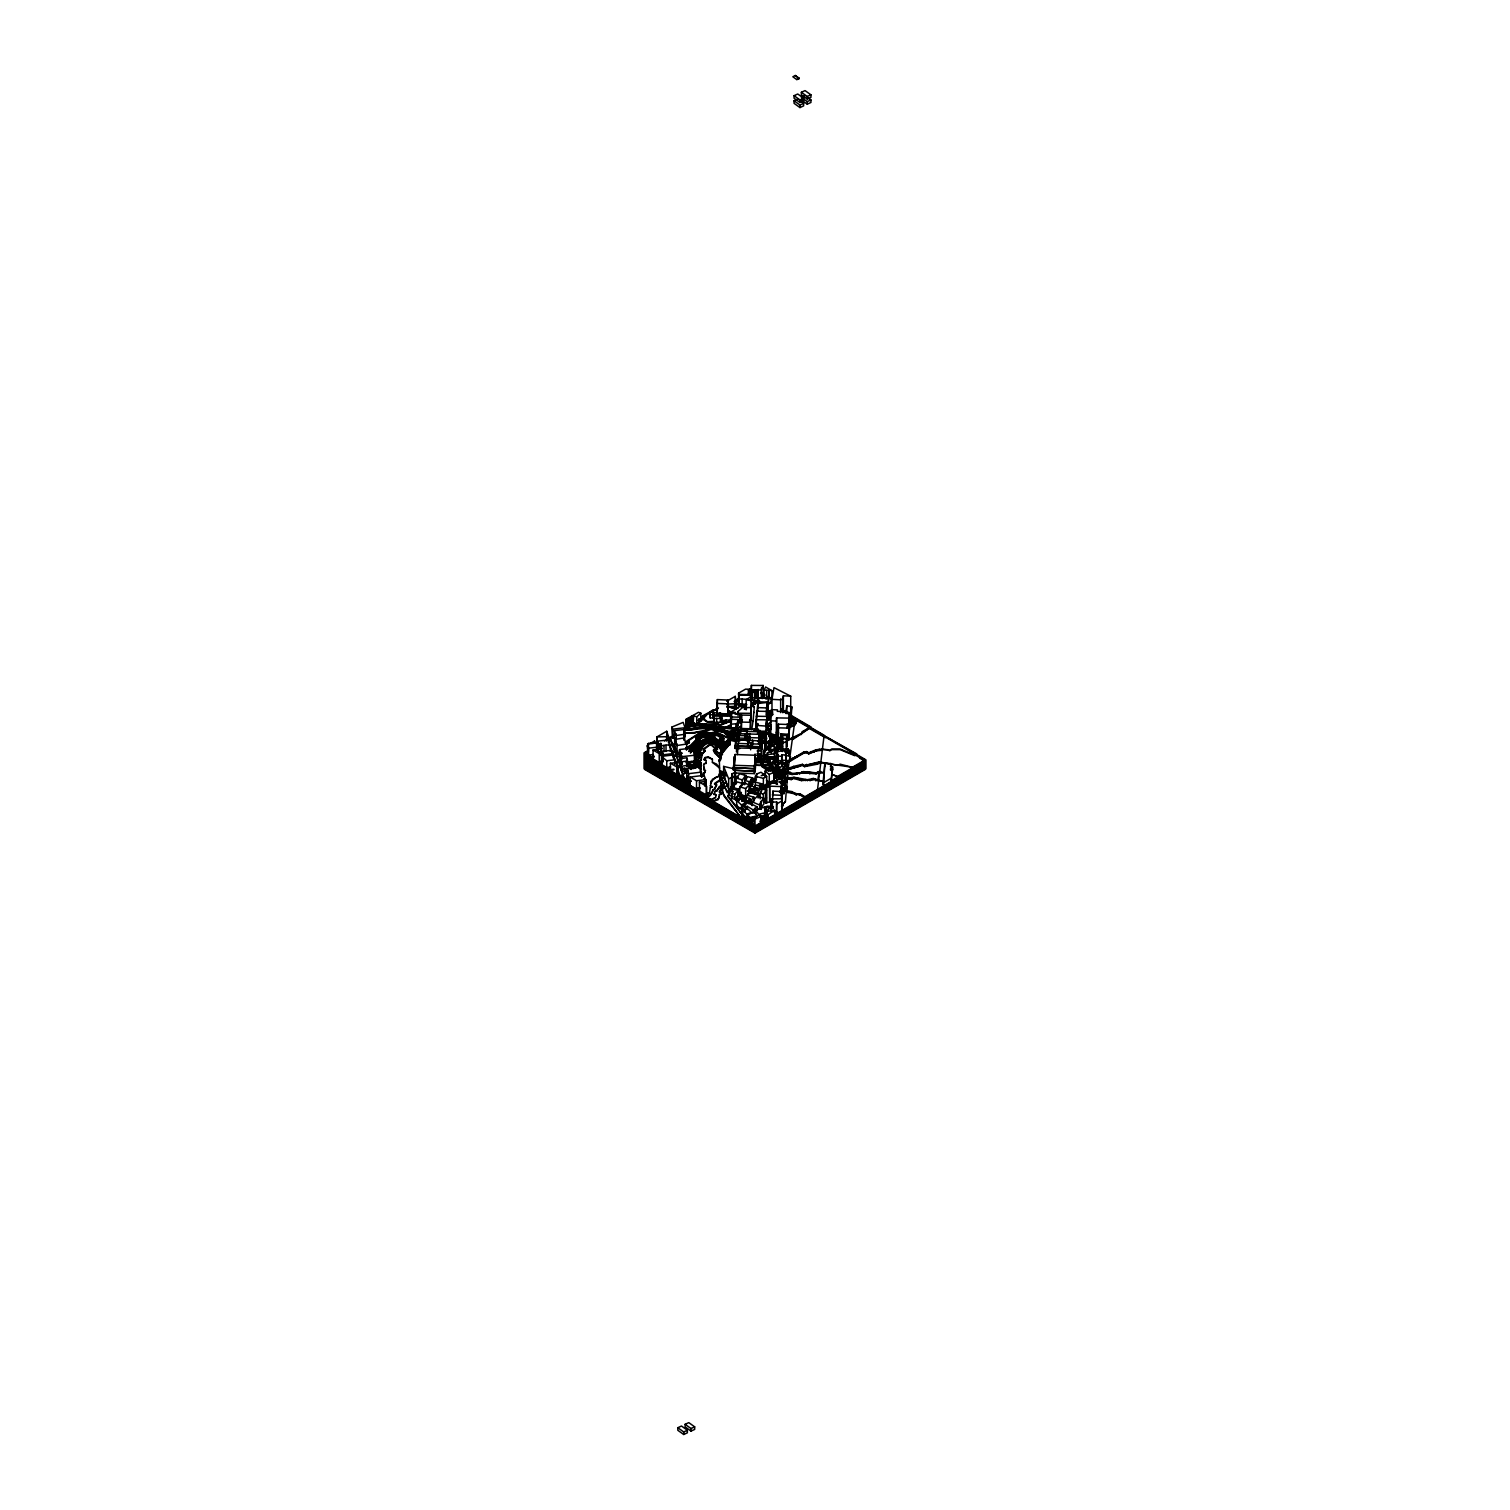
<?xml version="1.0" encoding="UTF-8"?>
<svg xmlns="http://www.w3.org/2000/svg" width="1510" height="1510" viewBox="0 0 1510 1510"><rect width="100%" height="100%" fill="white"/><g stroke="black" fill="none" stroke-linecap="round" stroke-linejoin="round"><path stroke-width="1.5" d="M695.223 766.249L696.865 765.287L696.865 763.248L694.77 762.04L696.865 763.248M701.225 764.89L701.225 762.644L699.13 761.436L701.282 760.096L701.395 757.699M701.376 764.985L700.885 769.534M704.019 767.137C705.982 773.535 702.83 771.157 704.019 764.079L706.114 762.871L704.019 764.079M704.188 783.973L706.114 782.859L706.114 779.802L704.019 778.594M706.114 763.513L706.114 760.455L704.019 759.247L705.076 757.435L708.209 756.831L712.399 759.247L708.209 757.473L705.076 758.077L704.019 759.889L706.114 760.455M712.399 762.305L716.589 764.079L719.591 768.062L712.399 762.305L712.399 759.247M719.043 797.714L719.043 796.657L718.081 799.583L713.513 801.489L644.392 760.946M741.712 816.929L741.712 815.796L744.996 818.816L741.712 816.929L741.712 810.813L743.75 809.568L741.712 810.813M741.712 816.287L745.902 818.061L745.902 821.459L745.902 820.345L644.392 761.587M738.069 711.455L738.069 713.248L751.036 713.324L751.187 707.567L742.486 707.586L738.069 711.455L738.069 715.797M775.121 736.276L774.894 734.709L770.836 734.823L770.817 736.672L775.083 736.201C780.745 732.992 771.478 735.54 777.216 736.842L778.084 744.222M698.677 718.968L700.848 719.76C692.127 728.16 713.834 724.724 717.967 724.196L720.062 725.404L728.915 721.931L721.931 722.573L721.95 714.702L730.67 714.815L730.67 716.74M750.281 692.26L752.376 691.712L752.263 694.222L752.584 691.089L750.281 692.146L750.281 693.826L748.413 693.864M748.413 690.297L750.281 689.202L748.413 690.297L748.413 695.147M751.395 693.449L751.357 697.695L756.963 698.451L761.304 697.677L763.23 693.543M751.395 685.408L751.357 689.655L756.963 690.41L761.304 689.636L763.23 685.483L751.395 685.408L751.036 719.836L751.036 713.324M751.244 699.413L751.886 695.242L738.9 695.053L738.994 704.472L746.676 704.981M741.523 720.987L741.353 728.669L741.523 715.06L750.791 715.249L750.357 728.877L743.599 728.726M730.67 714.815L730.557 720.421L731.463 719.911M710.153 717.892L710.247 711.569L713.097 711.682L713.097 714.872L712.852 717.986L710.153 717.892L710.247 711.569M785.427 801.508L783.728 803.471L785.427 801.508L787.654 775.291L786.955 781.576L785.106 781.689M713.985 720.043L714.041 712.663L720.78 713.381L720.666 716.174L714.041 716.061M790.806 715.834L824.12 735.238L817.552 789.315M750.791 715.249L750.338 728.896M720.515 718.364L720.666 714.947L714.003 714.834L714.192 718.534L720.515 718.364L720.515 722.195L714.192 722.365L714.268 719.383M720.515 722.195L720.666 718.779M781.387 798.224L781.67 779.235L776.65 779.783L776.461 783.407L768.005 782.123L768.005 786.502M737.22 723.705L730.859 724.177L730.859 728.009L737.22 727.537L738.05 722.214L737.994 719.534L731.199 719.27L731.048 725.215L722.875 729.255L715.683 728.556M737.22 727.537L737.314 722.176M779.198 744.222L779.556 745.808C784.275 746.336 778.877 751.602 779.556 746.431L778.839 741.391M701.508 757.793L702.622 752.962L705.208 750.678L703.66 748.734L709.266 744.713L711.493 744.619L715.419 748.262L713.324 750.111L714.721 753.075L720.043 757.963L713.626 750.659L715.419 748.262M755.849 729.16L756.189 719.76L766.986 719.836L766.344 731.18M755.849 730.425L756.189 723.592L757.926 723.554M771.006 724.385L767.269 727.291C771.063 733.747 762.72 726.99 766.986 719.836M766.835 722.516L766.344 730.538M766.986 725.574L767.25 728.292L767.25 722.554M735.106 707.114L737.71 708.247L735.106 707.114L735.2 704.66L735.106 706.642L737.71 707.775M738.654 693.109L738.56 694.392L749.262 694.619L749.413 689.24L745.506 689.164L738.654 693.109L738.56 700.13L738.654 698.224L735.011 700.961M746.204 699.734L751.319 700.697L751.621 696.223L746.204 699.734L746.148 709.889M701.225 762.644L699.13 762.078L699.187 760.663L701.282 760.096M776.234 735.464L770.232 735.238L771.459 709.681L777.461 709.87L777.273 711.342L786.974 711.757L789.749 713.267L789.202 733.822L789.749 713.267M794.392 724.045L794.675 725.178L788.899 728.028L789.749 728.971M782.35 739.447L778.141 739.334L778.405 724.177L789.013 724.517L788.673 739.598L789.013 735.37M731.35 722.724L731.689 712.248L735.181 712.324L735.049 713.966L740.315 714.136L739.938 722.969L740.315 714.136M730.859 728.009L731.199 719.27M751.149 712.361L751.621 696.223M751.716 729.764L753.075 720.798M755.566 730.67L756.189 720.855M712.852 717.986L713.097 711.682M781.085 793.127L781.67 779.235M766.891 702.509L766.438 715.155L766.891 702.509L758.02 703.49L757.718 707.586L766.438 707.945L769.987 713.852M786.332 742.259L786.616 738.862L782.501 738.805L782.482 742.127L786.332 742.259L786.332 750.697M738.9 695.053L738.994 698.922L748.96 699.413M785.389 755.717L788.805 755.812L789.013 750.092L783.879 749.96M788.805 755.812L789.013 750.092M753.075 721.421L753.792 712.21M757.926 725.48L756.189 725.498L756.736 711.191L767.627 711.437L766.702 721.516M756.189 721.497L756.925 712.305M781.085 786.559L769.647 786.181L769.685 801.942L765.513 802.961L765.759 784.86L768.005 784.69L768.005 782.123M765.513 802.961L765.759 784.86M771.667 739.39L769.779 738.088L769.175 734.898L770.817 727.367M769.477 735.332L769.477 736.446L769.534 732.105M778.896 740.749L778.839 742.014L778.896 738.937M733.35 769.968L734.351 756.585L733.35 769.968L755.132 771.534L756.133 758.152L754.66 757.208M739.787 748.62L735.106 748.469L736.276 733.294L736.276 735.842M736.087 740.428L735.521 746.506L735.521 743.958M754.396 768.514L755.396 755.132L754.396 768.514L734.087 767.873L735.087 754.509L757.737 755.34L758.454 747.544L750.64 747.45L751.055 742.788L751.055 745.506L747.941 745.242L747.941 740.145L738.56 739.843L737.427 754.585M737.748 731.689L737.163 740.561L737.163 737.994L746.544 738.296L746.865 732.123M736.993 747.469L736.578 751.98L736.578 749.413M739.069 734.445L738.73 738.05L739.239 730.085M740.466 731.18L740.712 728.481L757.888 729.009L757.642 734.275L740.466 733.728L740.466 731.18L757.642 731.708L757.642 734.275M740.466 733.728L740.712 731.029M745.26 737.786L745.638 733.577L745.638 738.692M745.26 740.504L745.808 734.332L748.941 734.426L745.808 734.332M745.638 738.843L745.808 736.88L748.941 736.974L745.808 736.88M747.129 734.521L746.959 736.333L746.959 733.784L750.074 733.879M748.356 738.182L747.601 746.299L747.941 740.145M747.941 745.412L748.564 738.484M749.885 733.426L749.488 740.183L766.476 741.693M752.282 746.45L752.622 740.277L752.282 746.45L760.096 746.676L761.172 732.407L760.021 750.149L762.833 734.105L762.833 739.22M755.076 753.981L755 754.887M734.087 772.988L754.396 773.611L755.189 762.399M754.396 773.611L755.396 762.795M758.869 737.918L759.455 731.614L758.869 740.485L758.869 737.918L749.488 737.635L749.488 742.75M757.944 759.945L761.097 759.568L757.944 759.851L758.284 754.453L761.399 754.641L761.191 758.152L758.058 758.152M761.266 756.831L762.833 736.672M760.663 765.381L754.415 765.192L760.663 765.381L761.285 756.718L758.133 756.718M788.277 750.923L788.277 748.998L782.463 748.903L782.331 751.565M756.925 712.947L757.756 703.735L759.568 702.452M753.792 712.852L754.339 706.774L752.527 706.321L754.339 706.774M768.477 714.305L768.307 716.401L769.855 716.684L773.044 714.419L768.798 712.494L768.307 719.591L769.855 719.892L769.855 716.684M776.517 738.73L776.555 717.892L789.202 718.118M776.234 736.748L776.555 731.689L777.084 734.86M787.012 735.615L786.729 738.466L782.52 738.277L782.501 735.464L787.012 735.615L786.729 746.903L787.371 734.275L780.972 733.747L780.972 740.259M777.669 761.814L777.858 754.32L774.385 752.018L786.484 750.225L785.993 762.588L786.484 750.225M781.765 754.83L781.633 763.852L781.765 754.83L785.993 754.981M822.912 780.934L823.611 785.823L824.762 763.324L830.84 763.531L830.84 766.721M822.912 784.124L824.762 765.23M757.718 711.191L757.907 700.866L756.378 700.866C752.301 698.299 757.02 702.414 751.791 702.848L751.791 706.038L759.455 700.319M751.508 706.019L754.962 703.924L754.188 700.262L751.112 699.036M823.78 780.972L823.611 782.633L831.312 778.178L832.557 766.948L830.462 766.872L830.84 763.531M770.232 735.238L770.968 726.65M776.536 804.056L776.763 802.037L771.251 802.055L771.251 811.644L771.233 798.865L781.972 798.809L782.029 800.885L776.536 804.056L776.536 813.645L776.763 802.037M776.442 740.07L776.574 738.994M778.235 744.562L778.424 748.167L779.084 743.656L776.706 742.901L775.196 744.543L776.687 743.675L776.102 736.842M768.099 702.131L757.793 701.754L758.228 698.016L768.533 698.375L768.099 708.7L768.533 698.375M757.793 708.322L758.228 703.943M767.155 722.176L767.684 717.212M789.334 760.851L795.223 718.401M776.253 742.373L776.461 737.503L770.572 737.465L770.043 743.316L772.875 743.448M717.363 709.624L716.891 714.079L717.363 699.602L728.292 700.055L727.82 714.532L719.081 714.173M727.82 714.532L728.292 700.055M788.277 748.998L787.975 753.32L787.975 751.414L782.463 750.187L785.219 750.244M776.253 739.164L770.043 740.126M719.043 797.299L719.27 794.788L721.365 793.581M782.652 763.494L782.406 765.362L782.652 760.285L787.163 760.493L786.578 766.91L787.163 760.493M782.652 762.852L782.18 764.041M710.304 785.917L712.399 787.125L710.304 785.917L712.399 779.235L723.63 773.932M712.399 786.484L710.304 787.692L709.511 792.712L706.529 795.543L706.491 786.219L704.83 781.538L699.432 782.18L699.432 791.448M719.27 794.788L721.365 794.222L719.383 791.636L721.006 788.541L727.556 785.54L723.63 775.196M767.665 760.625L768.043 757.718M768.043 757.076L762.758 758.775L762.758 759.908L771.27 756.736L767.495 757.303M768.024 758.454L767.797 762.909L769.949 765.645M782.18 760.851L776.857 764.117L777.518 769.439L772.063 766.533L772.063 762.701L776.838 760.398L782.18 760.851L782.067 765.495M784.879 780.066L785.427 774.158L776.253 774.46L789.881 772.214L791.976 773.422L799.658 773.007L803.509 771.61L816.061 772.818L820.251 771.44L824.007 773.044L801.753 772.441M787.276 725.026L790.693 725.347L791.825 706.888L786.861 705.717L785.88 711.455M793.373 721.535C788.692 718.043 794.958 719.93 792.882 722.856L790.919 723.139M788.107 768.043L788.05 769.685L802.452 765.438L804.547 766.646L817.118 764.23L820.402 763.022L820.402 761.738M772.931 772.573L773.554 771.327L775.649 773.649L787.767 771.648L789.334 760.228L789.296 761.72L803.509 753.301L806.642 752.697L808.737 753.905L816.061 750.885L822.025 750.281L822.025 749.017L829.669 750.225L831.765 749.017L840.145 749.017L854.811 755.057L856.774 754.566L854.811 755.698L840.145 749.639L831.765 749.639L829.669 750.847L827.574 749.639L819.213 749.639L813.966 751.621M782.199 803.094L781.633 806.869L782.199 791.542L772.912 791.146L772.289 806.453M759.247 731.803L766.231 731.859L767.08 724.29M766.231 731.859L767.08 729.387M696.091 760.134L696.393 757.756L698.488 756.548L696.393 757.756M697.62 759.115C702.169 756.604 693.524 762.04 699.583 762.946L698.979 767.741M698.488 757.19L699.526 752.678L697.45 751.47L699.526 753.301L698.639 755.604M791.825 706.888L790.693 713.852L785.559 713.362M770.232 733.313L772.988 736.125M772.667 736.408L771.459 734.011M790.693 725.347L790.73 696.185L783.388 695.789L782.841 698.998L780.5 699.809L771.987 699.338L771.987 713.079M771.987 699.338L773.988 687.635L790.73 696.185M752.263 692.297L752.641 690.145L752.641 692.052M768.477 717.495L768.798 712.494M785.049 777.933L784.615 783.482L785.049 777.933L779.424 779.009M699.715 758.548L701.036 752.452L698.941 751.244L701.452 749.224C702.358 738.126 722.101 743.241 715.438 750.697L720.723 755.604L721.27 753.547L719.949 752.905L729.934 740.712M711.135 780.934L710.606 783.671L710.832 782.558M712.399 791.957C705.095 799.47 712.078 796.336 712.814 789.787L714.909 788.579L716.589 784.709L714.494 783.501L722.082 778.367L720.855 773.837M712.399 792.599L712.814 789.787M772.988 736.748L773.271 735.106L769.269 734.992M781.991 785.275L781.029 790.296L783.954 790.485L784.917 785.464L781.991 785.275L781.991 788.465L784.917 788.654L784.917 785.464M781.349 791.806L781.991 787.824L784.917 788.012L784.483 790.9L800.357 794.524L805 797.356M781.029 793.486L783.954 793.675L784.917 788.654M770.572 737.465L770.402 740.825L765.325 744.751L766.476 737.71L761.568 736.578L764.796 733.539L764.796 732.274L761.644 732.123M777.707 752.716L774.479 750.225L767.363 752.886L767.363 756.246L763.305 756.397L766.476 738.182L764.89 736.201L766.853 733.18M766.476 737.71L762.003 763.871L764.324 765.06L769.439 764.4L766.419 761.436L762.399 761.663M768.628 771.289L761.946 766.57L766.476 741.372L765.023 740.504M761.946 766.57L764.834 751.753M765.664 747.525L766.476 743.298L758.398 742.222M770.043 743.316L770.572 740.655M754.528 689.749L754.528 697.79M698.318 766.778L698.488 763.815L696.261 762.456L696.072 760.002M765.023 737.314L766.853 733.803L764.89 736.842L765.023 741.146L766.476 742.014M772.875 712.078L769.93 710.644L769.534 712.38L772.742 713.796M767.892 714.777L766.891 717.174L769.987 713.211M770.987 744.147L770.553 746.657L770.836 745.619L766.023 749.111M772.573 745.053L771.025 744.449L771.497 742.108L770.987 744.77M774.46 741.637L773.026 740.938L772.894 741.976L774.46 740.995M712.814 790.428L714.909 789.22L715.532 786.521M786.71 743.411L787.371 734.275M777.593 749.677L777.707 748.658L776.895 751.697L777.593 749.035M773.252 808.114L768.779 807.963L767.873 810.945L765.551 810.7L766.797 806.359L773.384 806.604L766.797 806.529L765.551 811.191L767.873 811.417L768.779 807.793L773.252 807.944M771.704 738.767L770.572 738.9L770.043 742.675L776.253 741.731M771.704 744.713L772.006 743.147M771.704 744.071C768.382 744.487 767.986 752.886 768.628 745.827L770.855 744.449L769.005 743.467L768.137 745.581L768.382 750.149L770.515 751.357L769.402 752.037L770.515 748.167L768.382 746.94L771.346 745.185L775.989 747.658L775.989 750.847M714.305 794.335L714.909 791.636L717.005 790.428L714.909 791.636M697.224 755.831L698.035 753.528L695.94 752.32L699.828 747.658C701.263 739.957 710.984 738.069 716.589 742.826L722.195 749.545L716.589 742.184C710.984 737.427 701.263 739.315 699.828 747.016L695.94 751.697C699.621 752.093 697.394 756.585 695.128 757.038M717.005 791.07L719.062 786.785L723.743 783.784L722.535 780.368L724.592 787.371L728.367 792.429L727.159 792.637L724.573 786.521M769.364 733.331L770.383 731.255M777.707 749.3L778.178 747.809M766.853 696.11L765.966 698.394L771.931 697.922M766.136 698.885L766.853 696.752M789.334 760.379L790.674 756.887M705.076 772.591L702.981 773.158L703.396 774.762L705.585 770.44M721.478 793.486L719.383 792.278L721.006 789.183L727.556 785.54M767.344 720.006L768.817 717.722L767.684 717.854M767.344 720.648L768.363 719.119M782.142 806.906L783.369 803.603M782.142 807.529L783.369 803.754M765.627 777.386L766.098 776.121M792.882 722.856L793.373 720.893M721.214 785.106L721.214 786.37L726.348 781.916L717.193 789.843M729.934 741.995L719.949 754.188L721.27 755.151L719.326 760.379L721.27 754.188L719.949 753.547L729.934 741.353M721.27 756.114C715.098 767.703 724.668 756.963 719.949 755.472L729.934 743.26M696.053 753.396L695.902 754.434L693.977 752.188L702.018 740.391C710.247 734.653 718.741 741.806 722.78 748.186C717.948 742.24 710.228 735.37 702.018 741.033L693.977 752.829L696.053 754.037M714.154 721.95L707.51 722.327L701.923 718.307L702.678 715.797L713.702 709.964L712.116 710.342M701.923 718.307L702.678 715.797M700.64 748.13C703.981 735.011 718.345 742.939 721.553 750.961C717.495 743.335 704 735.899 700.64 748.771L698.545 749.979L700.64 748.771M644.392 760.304L711.72 799.809L715.532 797.469L716.231 795.223L714.136 794.015M701.716 754.868L705.208 750.678M769.156 690.315L764.079 690.164L764.079 698.092L768.949 698.583L769.156 690.315L771.931 690.636L765.608 686.993L764.079 690.164M698.337 744.883L700.47 740.542L698.375 739.334L703.49 736.37L715.664 739.032L723.365 746.827L717.76 740.881L713.418 738.541L703.49 737.012L698.375 739.976L700.47 741.183L698.337 745.525L690.334 752.999L696.242 746.091L698.337 745.525M697.544 744.43L699.054 740.731L697.375 739.277L699.054 741.372L697.544 744.43L688.938 751.546M763.55 696.45L764.513 694.279L761.002 692.241M762.154 698.677L764.513 694.279M766.948 725.064L770.798 721.931L766.948 725.706M714.136 794.656L714.305 793.694L716.231 795.223M718.081 799.583L719.043 797.072M697.45 752.093L698.545 749.337M701.036 752.452L698.941 751.886L699.356 750.432M734.388 786.597L732.992 785.936L731.312 788.428L728.669 788.956L723.63 776.48L723.63 766.4L733.879 768.779L735.483 772.761L735.483 782.841L731.916 783.803L731.916 773.724L735.483 772.761M730.802 790.806L732.86 786.653L731.916 783.803M730.802 791.297L732.746 787.522L731.916 773.724M699.356 751.074L701.452 749.866C703.471 741.542 715.664 740.674 717.533 749.488M688.938 750.904L697.544 743.788M764.23 734.558L765.532 731.217L761.568 736.087L764.89 736.201M732.312 784.313L734.539 784.483M732.539 784.049L732.539 783.898M755.415 783.747L755.415 776.272L756.699 774.007L761.002 772.214L766.684 776.423L766.684 783.898L763.38 785.842L759.398 784.804M685.332 768.25L681.369 768.76L682.275 771.044L685.804 771.893L680.198 777.14L682.898 775.574C681.482 769.364 683.955 780.613 686.22 779.972L688.107 778.877L686.823 775.347M644.392 755.831L680.198 776.499L685.804 772.535M686.314 749.942L696.544 742.561L697.733 740.844L696.544 737.729L700.281 735.068L705.34 734.03L714.192 735.842C716.231 732.52 725.253 738.012 719.515 739.541L724.649 743.977L729.934 736.88L725.31 733.199L738.673 734.313M689.636 748.262L693.014 746.62L694.449 743.788M706.491 794.826L709.511 792.712M685.785 747.771L690.334 745.6L696.582 739.541L690.334 746.242L685.785 748.413M701.659 776.895L701.395 774.026L701.791 777.31M715.532 787.163L716.589 784.709M744.77 795.845L743.977 797.865L744.77 795.845L739.824 794.373L741.429 792.75M791.202 715.438L810.7 726.838L802.452 731.595L801.414 733.898L787.371 740.787M792.769 738.239L792.769 739.523L810.7 727.48L802.452 732.086M728.481 791.769L731.595 786.219L734.388 787.238M728.367 792.429L731.595 786.389L732.746 787.05M683.69 729.575L684.313 739.976L683.69 729.575L674.328 730.651L674.328 738.315L676.14 743.147L676.14 735.483L674.328 730.651M684.049 730.387L683.747 738.579L686.635 744.034L686.635 749.677M727.839 795.978L729.821 792.524L727.839 796.449L744.996 818.345M694.449 744.411L697.733 740.844M772.082 735.54L771.629 734.426L766.853 734.275L770.534 729.273L764.89 736.672M761.568 735.445L764.23 733.445M705.208 751.301L703.113 750.092L709.266 745.355L711.493 745.26L715.419 748.903M749.564 720.478L750.508 719.194M749.564 721.119L750.508 719.836M753.584 730.859L755.661 728.33M762.644 697.695L763.55 696.922M711.135 781.557L716.061 777.159L723.724 774.8M764.758 750.168L764.154 751.414L769.137 746.242M764.154 750.923L766.023 748.96M764.758 751.282L770.836 746.091M749.564 781.746L752.603 778.009L747.658 776.668L744.619 780.425L749.564 781.746L749.564 788.201L752.603 784.464L752.603 778.009M751.225 779.877L753.66 778.896M753.584 780.274L753.584 779.009M753.603 781.614L761.776 783.822L759.908 786.125L755.321 784.879L753.773 789.956L750.187 788.994L750.187 785.804L753.66 781.463L753.66 778.575L751.753 780.915L751.753 783.784M753.773 789.956L755.321 784.879M764.758 788.465L760.587 788.465L761.776 786.37M755.321 788.069L759.908 789.315L761.776 787.012L761.776 783.822M721.969 740.315L724.064 739.107L722.006 736.502L714.796 733.766L712.701 734.974L702.207 733.747L695.789 736.653L702.207 733.105L712.701 734.332L714.796 733.124L719.911 734.672L724.064 738.466C717.59 743.241 730.293 743.599 729.934 736.238L725.31 732.558L738.598 733.671M723.951 744.845L714.022 736.918L704.566 735.125C699.602 736.163 688.938 742.807 704.566 735.766L706.661 736.974C718.835 731.935 722.799 756.718 729.934 737.522L725.31 733.841L725.31 731.293L729.179 731.822L736.691 728.934L699.791 725.008L685.936 727.386M723.365 746.185L729.934 738.163M722.78 747.544L729.934 738.805M722.195 748.903L729.934 739.428M721.553 750.319L729.934 740.07M719.949 754.509L729.934 742.316M729.934 742.637L719.949 754.83L721.27 755.472L721.27 753.547M729.934 743.901L719.949 756.095L721.27 756.755M722.535 754.226L719.949 757.378L719.949 752.905M734.785 799.337L734.785 794.298L737.937 790.523L731.463 788.711L729.594 790.56L729.594 795.6L733.313 796.733L731.84 798.413L734.785 799.337L737.937 795.562L737.937 790.523M728.669 788.956L728.669 778.858L732.86 776.536M732.992 786.578L733.747 785.861L732.822 786.295M766.552 797.903L763.305 801.64L763.305 794.034L766.552 790.296L760.417 788.39L758.133 790.409L758.133 798.016M731.84 798.413L731.84 793.373L733.313 791.674L729.594 790.56M760.134 798.865L760.134 793.165L761.587 791.523L758.133 790.409M751.452 801.64L749.413 803.943L741.863 800.659L742.882 799.715L751.452 801.64L751.452 804.849M743.788 798.488L740.24 797.639L738.73 801.149L735.502 800.224L735.502 798.299L738.9 794.562L745.695 796.412L743.788 800.413L745.695 798.337L745.638 788.579L749.205 784.747L743.033 782.746L739.824 786.842L739.824 795.015L745.638 796.751L749.205 792.92L749.205 784.747M745.902 801.112L745.902 797.28L747.639 795.374L753.981 797.223L753.981 801.055L750.734 804.302L750.734 800.47L753.981 797.223M752.093 805.698L752.093 801.81L757.19 796.242L763.852 798.28L763.852 804.094L760.606 807.642L761.55 807.926L760.606 801.829L760.606 807.642M777.027 746.506L777.461 749.904L777.027 746.506L778.424 744.977L777.876 748.752M777.876 748.13L775.951 750.432M777.027 749.696L778.424 748.167M760.606 801.829L763.852 798.28M766.967 730.67L769.364 729.141L767.269 727.933L771.006 725.026M761.55 807.926L760.379 809.209L760.379 803.395L761.55 802.131M759.775 808.964L760.379 803.395M742.203 779.877L746.261 775.498L739.806 773.837L735.993 777.971L742.203 779.877L742.203 783.879M746.45 779.368L746.261 775.498M741.712 801.13L745.902 798.715L743.788 799.772L740.24 798.922M753.018 791.372L747.695 794.524L749.205 792.278M745.902 797.28L749.809 798.45L748.62 799.715L750.734 800.47M741.014 792.259L738.503 794.921L738.503 789.183L743.524 783.841L737.503 781.953L732.463 787.295L732.463 791.127M777.952 744.845L779.084 743.656M687.276 740.768L689.372 742.618L687.276 740.768L701.187 731.878L711.285 732.878L715.532 731.708L727.065 737.144L729.934 735.615L729.934 745.185M687.276 741.41L701.187 732.52L711.285 733.52L715.532 732.35L727.065 737.786L729.934 736.257M716.589 785.351L714.494 784.143L724.611 777.631M765.325 743.637L770.402 739.711M769.534 740.693L765.325 744.26M796.166 722.969L794.392 724.857M794.675 725.178L796.166 722.497L788.899 727.386L787.031 727.273M761.606 790.409L765.947 785.936M739.824 795.015L741.429 793.392M768.118 747.903L769.647 746.374M755.925 727.914L754.811 730.274L754.811 729.141M754.811 729.783L755.925 728.556M677.424 767.948L680.293 765.532L679.877 763.777L682.237 763.475M677.839 767.703L679.613 766.08L681.897 772.082L676.14 753.981L678.066 761.833L675.801 763.173L675.801 761.889M677.424 767.155L677.424 768.42L679.613 765.287M762.456 788.465L763.758 786.861L762.456 789.107M762.456 787.994L768.854 783.822L763.758 787.503M721.95 715.344L728.141 715.419L729.462 714.211M769.93 784.728L772.478 782.388L777.518 784.2M692.958 723.328L696.733 724.724L696.733 716.873L700.848 713.192L698.451 712.305L692.958 715.476L692.939 725.159L687.163 726.669M696.733 724.724L700.848 721.044L700.848 713.192M772.459 744.109L771.025 745.091L771.025 741.882L772.459 740.919L776.668 741.882L772.724 745.412L770.345 744.279L770.345 747.488M696.752 738.994L700.281 735.691L705.34 734.672L714.192 736.465L716.759 735.332L721.61 738.333M687.541 726.82L687.541 718.835L693.675 716.552L692.014 715.891L687.163 718.684L686.22 727.594M692.939 725.159L693.675 716.552M723.12 730.028L700.565 727.65L691.448 729.821L686.22 728.084L686.106 719.288L685.578 727.594L693.996 722.724M787.238 726.216L789.296 724.573M787.238 726.857L789.296 725.215M711.72 799.167L715.532 797.469M770.345 744.279L772.573 742.505L771.025 741.882M747.695 793.883L759.36 788.541L751.017 792.561M789.296 760.606L803.509 752.188L806.642 751.584L808.737 752.792L816.061 749.772L822.025 749.168M775.215 751.508L781.349 748.092L782.293 751.225M775.215 752.773L776.895 751.055M766.249 743.618L768.043 742.24M755.415 776.272L763.38 778.367L766.684 776.423M777.461 749.904L775.951 751.055L775.951 747.865L777.461 746.714M757.907 700.866L751.584 705.491M757.907 701.678L759.455 700.489M757.907 702.15L759.455 700.961M767.797 762.909L762.399 762.305L762.399 761.191L769.156 761.72L768.609 758.699L776.536 756.302M772.422 758.398L776.536 756.944M757.756 704.358L759.568 703.094M785.011 762.946L789.296 760.436M785.011 763.588L797.223 756.302M751.508 705.548L756.133 702.848M778.348 735.087L778.537 732.369L776.555 732.331M777.801 733.501L776.555 732.973M779.311 778.537L785.257 781.482L782.312 783.482L782.312 786.672M771.025 744.449L772.459 743.486M682.086 758.662L675.801 762.059L671.554 750.489L670.213 751.452M675.801 762.701L680.538 759.719M735.483 782.199L731.916 783.18L732.86 786.144M732.973 713.494L730.179 712.607L730.179 715.797M739.277 713.796L734.313 713.324M730.179 712.607L740.051 706.17L746.261 708.133L744.336 709.304M765.041 786.295L774.687 781.368M770.157 748.601L768.382 749.658L771.459 752.735M768.382 750.149L770.157 749.092M675.819 737.88L672.63 738.258L671.893 727.065L683.162 722.365L685.012 727.726L685.012 736.804M686.106 719.288L685.936 728.009L689.825 730.16L689.825 728.877L700.565 727.008L739.126 733.048L729.594 731.633M661.871 745.732L657.209 746.317L656.888 736.937L666.74 731.255L668.534 736.635L668.534 743.014M647.224 752.678L648.205 752.603L648.394 743.43L655.906 742.524L657.529 747.148L648.602 748.167L647.224 745.77L648.205 745.713L648.111 754.792L647.224 745.77M726.669 701.244L735.276 696.355L735.936 705.906L734.709 705.963L734.709 702.074L735.936 702.018M700.716 717.571L717.665 708.416M713.702 710.587L717.382 709.379M700.451 718.364L718.458 707.963M698.035 720.402L706.453 715.532M669.912 737.899L675.989 733.766M684.106 729.085L694.241 723.233M700.055 719.874L704.075 717.552M790.806 716.476L865.608 759.662L865.608 769.251L755 833.105L644.392 769.251L644.392 752.641L648.432 750.319L648.394 743.43M656.472 745.657L660.833 743.147M664.532 741.014L675.989 734.388M684.106 729.707L692.731 724.743M700.319 720.345L704.811 717.76M648.47 750.923L644.392 753.282L653.056 758.284M656.472 746.299L660.719 743.864M668.571 739.334L672.95 736.786M684.672 730.028L688.711 727.707M699.47 721.478L703.547 719.137M734.124 701.47L738.654 698.866M648.47 751.565L644.392 753.924L662.229 764.211M656.642 746.846L660.719 744.505M750.281 692.788L752.641 691.429M656.642 747.488L660.719 745.128M750.281 693.43L753.433 691.599M656.472 748.224L660.719 745.77M656.472 748.866L660.493 746.544M656.472 749.507L660.493 747.186M735.766 703.433L743.807 705.076L745.128 707.114M735.766 703.905L745.128 706.472L739.617 706.416L738.163 700.3L738.163 701.584L735.068 701.942L735.011 700.319M656.472 750.149L660.493 747.827M735.766 704.547L738.333 704.509M689.372 729.896L713.588 727.518M644.392 752.641L652.452 757.284L654.283 756.227M694.94 732.482L711.002 728.858L726.838 733.143L711.002 729.481L707.51 730.708C702.641 733.35 666.873 732.86 694.94 733.124M654.283 756.869L652.452 757.284M689.825 730.16L685.37 729.613L705.415 727.405M731.048 724.573L722.875 728.783L713.588 726.876L700.565 727.178M670.629 750.753L669.1 739.9L657.511 741.146L658.398 743.92L660.549 743.675L661.191 753.792L663.098 753.584L659.625 755.113L663.098 752.962L658.398 751.395L657.511 748.62L662.135 748.111M706.812 727.405L705.415 728.197L718.364 729.273M705.415 728.688L713.588 727.99L722.875 729.896L725.914 728.292L747.639 730.047M689.372 742.618L687.276 743.826L685.181 742.618L689.372 741.976M766.042 697.714L765.664 698.658M671.742 751.867L675.215 752.414M659.228 761.833L663.041 760.342L661.984 757.491M676.669 765.362L673.46 755.528L680.085 752.414M673.517 756.472L680.085 753.056M767.25 704.264L771.044 702.074M767.25 704.906L771.044 702.716L771.044 699.659M730.538 732.369L732.992 730.897L729.179 731.822M719.515 739.541L721.61 737.692M726.14 728.33L736.691 728.764L741.391 726.385L730.538 731.878L718.949 729.821M680.293 764.89L677.424 767.306M695.128 756.397L697.224 755.189M767.892 715.419L769.817 714.305M690.901 762.191C694.015 761.474 689.088 763.305 687.503 762.607L689.051 765.891M715.438 750.697L717.533 748.847M744.864 734.2L746.959 732.992M695.223 765.608L696.865 765.287M682.898 775.102L680.198 776.65L685.483 779.707L684.917 778.764M765.532 731.217L757.152 731.142L760.04 730.519L758.605 731.991L764.796 732.426M791.485 720.78L791.297 720.232M688.824 782.123L690.674 781.066L688.824 782.765L644.392 756.472M790.881 723.384L792.882 722.214M778.669 738.201L779.953 737.465L778.896 739.56M704.188 783.331L706.114 782.859M696.941 788.088L697.639 787.692M780.972 739.466L780.368 742.863M787.371 740.145L801.414 733.407L801.414 734.539M723.63 774.573L724.611 777.008L720.176 780.481L720.176 779.198M763.305 755.264L767.363 754.962M763.305 755.755L767.363 755.774L765.664 755.604M712.399 787.125L710.304 787.692M762.758 759.417L771.27 757.359M780.859 749.772L782.482 748.828M764.758 759.341L768.024 757.982M780.859 750.413L782.482 749.47M723.139 788.144L724.573 787.314M724.592 787.842L721.591 789.485L722.478 793.033L736.219 811.417M762.399 761.814L769.156 762.361L768.609 759.341L771.685 758.341L775.083 762.267M770.006 761.87L768.609 758.058L771.685 757.057L775.762 761.002L775.762 762.928L771.1 764.551L769.119 762.909L770.024 760.625L769.119 762.909M749.281 782.293L756.378 779.311M776.895 767.401L777.122 767.25M786.332 768.345L779.84 769.968L776.989 767.967L777.839 767.495L777.518 769.439M803.509 752.678L797.223 756.453A18.535 10.702 0 0 0 790.938 760.077M816.061 750.244L808.737 753.433L806.642 752.055L803.509 752.829M773.554 771.327L778.16 772.044L793.543 766.419L802.452 764.324L804.547 765.532L819.213 761.889L838.05 765.362L840.145 764.154L852.357 767.306L865.608 759.662M852.357 767.306L819.213 762.38L804.547 766.155L802.452 764.796L778.16 772.686M773.913 777.178L785.427 775.121L774.743 775.328M773.913 777.348L783.596 775.668L785.691 778.801L787.559 777.744L787.559 779.009L791.278 779.594L793.373 778.386L801.414 780.613L813.626 779.594L823.195 781.349L813.626 778.971L810.115 780.33L801.414 779.972M773.913 777.971L779.424 776.234L785.106 777.178M788.635 769.062L799.658 766.231M773.913 778.613L783.596 776.952L791.278 778.971L794.6 777.858L801.414 780.141M774.743 773.101L774.743 775.97L789.881 773.328L791.976 774.536L803.509 772.724L816.061 773.932L819.005 772.724L819.005 771.44M743.109 800.961L745.902 799.356L745.166 798.28M804.547 766.004L806.642 764.796M787.559 777.895L794.6 777.386L807.34 779.688L813.626 778.481L817.797 779.934L818.798 773.856M819.213 762.531L809.775 764.343M779.424 791.466L781.5 790.259L779.424 792.108M754.019 819.439L761.002 816.533L759.889 815.06L752.188 817.023L752.188 823.082L754.019 825.498L754.019 819.439L752.188 817.023M762.682 820.893L762.833 817.722L764.173 816.948L764.173 820.779L762.682 820.893L762.682 817.061L764.173 816.948M768.156 814.645L774.554 810.266L766.721 811.436L768.156 818.477L766.721 811.436M763.38 818.042L763.38 821.232L761.285 821.497L761.285 818.307L767.533 815.645L767.533 818.835L765.985 818.326L765.985 815.136L759.908 816.344M837.54 776.499L831.934 774.498L837.54 776.499L865.608 760.304L791.202 717.344M831.312 780.745L865.608 760.946L853.527 753.981M787.276 786.465L786.635 792.07L800.357 795.166L805 797.846L805 796.733L865.608 761.587L859.567 758.095M865.608 762.21L755 826.064L644.392 762.21M865.608 762.852L755 826.706L644.392 762.852M865.608 763.494L755 827.348L644.392 763.494M865.608 764.135L755 827.99L644.392 764.135M865.608 764.777L755 828.631L644.392 764.777M865.608 765.419L755 829.273L644.392 765.419M865.608 766.042L755 829.896L644.392 766.042M865.608 766.684L755 830.538L644.392 766.684M865.608 767.325L755 831.179L644.392 767.325M865.608 767.967L755 831.821L644.392 767.967M865.608 768.609L755 832.463L644.392 768.609M768.854 784.464L777.103 780.5M771.459 753.377L771.459 750.187L775.989 747.658M743.75 810.209L737.956 807.586L736.635 805.415L736.635 800.564L740.485 798.431L757.416 807.019L757.416 810.247M783.558 771.987C781.406 772.271 768.062 769.741 772.931 765.985L772.063 765.249M736.635 800.564L741.523 804.924L744.902 803.075L746.336 803.943L742.788 805.887L742.845 814.305L746.827 817.91L749.96 816.759M743.75 809.568L737.956 806.944L736.635 804.773M754.868 808.397L755.283 813.512L754.868 808.397L757.416 807.019M742.788 805.887L745.185 807.359L747.167 806.283L753.037 809.87L753.037 813.116M753.037 809.87L755.283 808.662M725.914 727.178L703.83 724.177L717.967 723.554L720.062 724.762L728.915 721.289M663.041 760.983L659.776 762.154M713.513 800.847L718.081 798.941M722.082 779.009L720.176 779.99L720.874 783.577L719.119 774.498L720.855 773.667L719.119 774.007M747.337 790.674L751.017 793.033L753.245 791.919L758.511 792.863L753.245 791.448M673.309 756.397L676.31 755.264M673.517 756.944L676.31 755.755M755.585 813.871L755.585 810.039L764.909 806.736L765.74 818.363M776.989 765.4L782.255 762.909L786.332 765.778L786.332 768.986L783.86 770.138L782.633 766.08L779.84 767.42L776.989 765.4L776.989 768.59L779.84 770.61L782.633 769.288M782.633 766.08L783.86 766.948L786.332 765.778M795.279 75.5L799.205 78.445L795.279 75.5L792.844 76.765L796.77 79.577L799.205 78.445L796.77 79.577M794.071 95.696L797.733 93.997L803.622 98.207L803.622 100.774L799.96 102.472L794.071 98.244L794.071 95.696L799.96 99.905L799.96 102.472M801.376 92.299L805.038 90.6L810.927 94.809L810.927 97.357L807.265 99.056L801.376 94.847L801.376 92.299L807.265 96.508L807.265 99.056M800.678 101.208L803.622 103.322L803.622 105.87L799.96 107.569L794.071 103.359L794.071 100.792L797.733 99.094M805.038 95.696L801.376 97.395L807.265 101.623L807.265 104.171L810.927 102.472L810.927 99.924L807.982 97.81M799.96 99.905L803.622 98.207M807.265 96.508L810.927 94.809M794.071 100.792L799.96 105.02L803.622 103.322M807.265 101.623L810.927 99.924M677.82 1427.724L681.482 1426.025L687.371 1430.253L687.371 1432.801L683.709 1434.5L677.82 1430.291L677.82 1427.724L683.709 1431.952L683.709 1434.5M685.125 1424.326L688.787 1422.628L694.676 1426.837L694.676 1429.404L691.014 1431.102L685.125 1426.875L685.125 1424.326L691.014 1428.535L691.014 1431.102M683.709 1431.952L687.371 1430.253M691.014 1428.535L694.676 1426.837M701.923 717.665L707.51 721.705L714.154 721.308M770.024 762.55L768.892 761.493L769.741 759.19M768.892 761.493L768.609 758.058M764.985 777.103L764.985 771.176L770.685 768.647L773.913 772.346L773.913 780.274L769.269 782.312L766.4 780.16M764.985 771.176L769.269 774.403L773.913 772.346M775.083 761.625L777.423 760.625L775.744 761.965M673.517 755.661L673.082 755.019M773.554 770.119L771.044 770.836L774.913 768.307L771.044 770.364M732.992 731.538L736.691 730.047L740.712 730.444M751.225 781.803L756.378 779.934M746.827 814.079L751.508 812.361L747.525 808.756L742.845 810.474L746.827 814.079L746.827 817.91M774.177 769.892L771.327 768.118L766.476 769.119L766.476 768.005C772.912 769.779 769.213 763.38 771.214 767.401M761.946 765.929L768.647 770.666L766.476 768.647L772.931 765.985M768.949 768.514L771.327 767.646L773.158 768.817M769.949 766.117L769.439 764.23L770.874 763.72L768.647 765.287M765.513 787.635L769.685 786.616M769.119 760.983L771.1 762.644L775.762 761.002M761.172 775.706L765.627 774.234M671.742 750.753L673.649 751.848L676.48 750.413L673.649 752.49L671.742 751.395M762.003 764.985L764.324 766.174L769.439 765.513M750.885 779.424L755.434 778.122M750.885 780.066L755.434 778.745M750.281 692.901L752.376 692.354M780.991 771.742L775.649 773.177L772.931 772.101M765.872 808.077L764.287 808.473L765.815 810.568L765.041 815.476M764.287 814.211L765.872 813.833L764.909 806.736M748.903 820.175C747.733 808.737 749.753 826.593 747.978 818.816L747.978 814.985L751.338 813.003L754.774 812.229L757.491 816.249M748.28 816.476L749.375 818.08L755.472 816.702M747.978 818.816L750.206 817.703M748.28 820.308L749.375 821.912L753.433 821.006M750.923 818.59L751.621 822.837L750.923 818.59L756.378 817.382M702.981 725.593L721.874 727.008M691.467 726.178L699.791 724.517M676.14 754.623L672.63 744.392L676.801 743.599M673.082 754.528L669.421 745.034L676.801 744.241M785.106 776.385L776.253 775.272L786.125 772.931L791.976 773.894M750.206 787.408L752.603 783.822L749.3 782.935M681.029 758.813L682.293 758.586M700.187 727.254L689.825 729.047M689.825 729.689L686.087 730.312M676.14 735.483L684.653 734.313L684.653 740.051M693.958 768.496L689.674 768.647L687.88 763.135L688.126 766.646L687.39 765.117L687.503 761.965L693.883 761.172L695.412 766.702M686.767 757.812L686.635 766.061L687.635 765.929L686.767 757.812L679.877 758.662L681.048 767.59L681.029 752.716L677.009 753.037L674.649 747.016L674.649 739.466L683.105 738.107L684.313 739.976M674.649 739.466L677.009 745.506L686.635 744.034M680.368 751.886L677.009 752.414L674.649 745.732M694.317 761.04L695.487 760.87L695.487 753.584L694.468 755.245L682.331 756.604L680.425 754.056L682.293 753.226L681.029 752.716M694.6 760.36L694.468 762.512L694.204 750.942L690.353 751.395L689.183 748.356L679.802 749.545L679.915 757.284M689.24 767.099L689.24 765.174L692.448 764.683L692.675 767.061M689.24 765.815L691.448 766.363L689.24 766.457L687.88 763.777M773.762 773.233L776.253 772.875L776.008 777.405M773.762 773.554L776.253 773.195M773.762 774.838L779.198 774.517L779.424 776.952M773.762 775.46L777.103 774.989M720.855 773.667L721.346 776.499L719.496 776.763L719.496 775.498M668.534 736.635L656.888 736.937M700.961 769.269L698.979 765.174L695.884 765.608L696.62 766.589M653.056 758.907L653.056 750.036L662.135 748.752M691.014 769.534L689.296 765.174L681.369 766.212L682.275 768.496L687.484 769.119L687.805 773.139L687.484 769.119M684.389 768.212L684.879 772.648L687.484 772.308M777.744 775.026L783.18 774.309M776.008 776.763L779.424 776.31M681.369 766.212L681.369 769.402L685.332 768.892M692.675 765.155L695.412 764.796M694.638 766.174L692.448 765.966M681.369 769.402L682.275 771.685L684.389 771.402M687.635 760.191L686.635 760.304L686.937 766.853M686.937 761.115L681.048 761.852L679.877 758.662M679.877 764.419L682.237 764.117M705.68 779.594L704.075 775.309L690.221 777.046L696.506 780.745L705.68 779.594L705.68 785.861M700.338 787.994L696.506 788.465L699.432 790.164M700.338 788.635L696.506 789.107L696.506 780.745M661.984 751.282L663.286 761.606L661.984 751.282L672.12 750.357L673.309 758.077M663.286 754.774L673.309 753.528M706.793 793.127L707.492 796.242M687.503 763.23L693.883 762.456M674.687 759.794L672.686 755.038L661.512 756.378L666.759 760.757L674.687 759.794L674.687 764.268M670.723 766.986L666.759 767.457L666.759 760.757M686.823 777.914L686.823 768.59L699.621 767.023L701.47 776.763M686.823 768.59L688.673 773.667L701.47 772.101M688.673 781.066L690.995 780.783M690.995 781.425L688.673 781.708L686.823 775.989M706.435 795.487L706.435 786.219L699.432 782.18M671.893 727.065L672.63 729.179L685.012 727.726M679.123 757.378L679.802 749.545M679.915 755.377L680.123 757.718L682.086 758.039L681.236 758.681L679.123 756.095L679.802 754.906M697.846 722.441L702.981 725.121L706.472 724.536L699.791 723.724L699.791 725.008M653.056 754.547L648.602 755.076L648.602 748.167M689.183 765.211L696.393 765.344M686.22 762.173L692.052 761.512M686.22 762.795L694.468 761.889M660.549 743.675L661.191 745.695L670.629 744.656M660.549 751.791L658.398 752.018L658.398 743.92M773.498 757.133L767.495 757.775L767.495 754.585L773.498 753.943M762.003 764.513L764.324 765.702L768.647 765.117M687.39 765.117L687.503 763.871M670.383 763.23L676.99 762.569L678.216 773.686L676.688 773.837L676.688 766.872L670.383 763.23L670.383 770.194L673.856 769.855M676.688 766.872L678.216 766.721M673.856 769.213L670.383 769.553L644.392 754.547M681.274 761.833L682.218 761.757M682.218 762.399L680.425 759.417M682.218 763.041L680.425 760.7M682.218 763.664L680.425 761.342L680.425 754.056M738.9 700.885L735.068 701.942M765.985 815.136L767.533 815.645M786.125 773.101L791.976 774.064L807.68 772.082L816.061 773.29M785.106 781.198L786.955 781.576M682.086 757.397L680.123 757.076L679.802 754.283M779.028 782.029L783.067 781.803M765.117 765.495L762.229 764.324M727.008 704.075L734.917 703.754L734.917 707.662L730.953 707.812M727.008 706.057L736.484 708.662M727.008 706.699L734.917 706.378L734.709 704.679L735.936 704.792M727.008 707.322L734.917 707.02M684.332 732.161L684.653 734.313M735.936 705.283L734.709 705.321L734.917 707.662M749.3 692.562L750.281 692.543M748.413 693.222L750.281 693.184M748.413 694.506L750.281 694.468M781.859 738.956L781.029 743.279L783.539 743.335M679.123 750.092L680.859 752.32L680.859 759.606M684.087 777.348L684.917 778.292M721.931 721.931L730.538 721.912L730.538 720.006L726.121 720.025L726.008 723.177M756.189 724.215L757.926 724.196M756.189 724.857L757.926 724.838M746.676 704.34L738.994 703.83M773.082 811.625L776.763 811.606M719.836 714.664L720.78 715.306C718.345 718.703 724.045 717.854 720.666 718.854L720.78 713.381M754.283 700.3L757.907 701.508M717.382 708.756L715.797 709.379M669.421 744.562L672.611 744.562M669.421 745.034L672.611 745.034M672.611 745.676L669.421 745.676L670.044 747.223M819.213 749.809L822.025 749.809M812.21 779.122L813.626 779.122M810.115 780.179L805.585 779.972M760.587 787.842L764.758 787.994L764.758 789.107M784.483 790.259L791.976 791.617L796.166 794.034L800.357 794.034L805 796.733M738.069 719.76L742.391 719.798M755.849 725.328L766.231 726.102M757.152 730.5L760.04 730.519M784.615 780.292L782.029 780.274L782.029 783.463L779.424 782.199M782.406 762.173L786.578 763.72M721.95 715.985L730.67 716.099M756.302 716.25L767.155 716.438M781.029 742.656L783.539 742.693M758.813 794.732L747.337 791.316M758.813 795.204L751.017 793.033M741.353 722.082L750.338 722.308M778.141 727.839L788.673 728.103M778.141 737.409L779.953 737.465M778.141 738.05L782.425 738.163M782.425 738.805L778.141 738.692L777.801 732.86M749.47 690.259L749.639 695.11M731.35 716.967L739.938 717.212M769.175 736.012L769.269 733.728L764.796 733.539M769.269 733.879L767.533 734.313M769.269 734.521L771.629 734.577M771.629 735.219L773.271 735.748L771.629 735.71M785.389 752.527L788.805 752.622M738.73 735.483L746.544 735.729L746.544 740.844L746.714 739.032L749.828 739.126M746.714 736.484L749.828 736.578M745.053 739.9L735.691 739.598L735.596 743.052M758.398 740.938L765.023 741.146M735.596 740.504L740.296 740.655M758.398 741.58L766.476 742.656M747.941 742.693L752.622 742.845M758.398 743.505L762.814 743.637M747.601 743.75L738.22 743.448L738.22 746.166L750.715 746.563L735.106 745.921L735.106 748.469M752.282 743.883L760.096 744.128M760.436 745.638L761.984 745.676M760.021 747.582L750.64 747.299L750.64 749.847M738.069 747.978L758.36 748.431M757.114 750.961L761.493 751.093L761.493 753.811L757.114 753.679L761.493 753.641M758.265 754.736L761.399 754.736M758.247 755.019L761.38 755.019M758.228 755.302L761.361 755.585M761.342 755.868L758.209 755.585L757.775 762.512L758.02 758.718L761.134 759.001M758.19 755.868L761.323 756.151M758.152 756.434L761.304 756.434M758.114 757.02L761.266 757.001M758.095 757.303L761.248 757.303M758.095 757.586L761.229 757.586M758.077 757.869L761.21 757.869M761.153 758.718L758.039 758.435L758.284 754.453M757.982 759.285L761.115 759.285M757.926 760.134L761.059 760.134M757.907 760.417L761.04 760.417M757.888 760.7L761.04 760.7M757.869 761.002L761.021 760.983M757.85 761.285L760.983 761.568M757.831 761.568L760.965 761.852M757.812 761.852L762.361 762.267M760.927 762.418L754.66 762.323L760.908 762.663L761.172 758.247M762.097 763.607L760.813 763.569L762.097 763.456L761.946 765.287L770.289 771.176M734.087 765.325L754.396 765.947M733.35 767.401L755.132 768.986L755.132 771.534M754.396 771.063L734.087 770.44L735.087 754.509M710.153 714.702L712.852 714.796M777.669 756.114L781.633 756.246M777.423 760.625L774.385 758.341M777.858 761.285L774.385 758.983M830.462 768.798L832.557 768.873L831.312 781.387L831.312 778.178M830.462 769.439L832.557 769.496M830.462 770.081L832.557 770.138L832.557 766.948M766.797 807.001L773.384 807.227M768.779 808.435L773.252 808.586M770.232 720.798L776.234 721.044M770.232 733.954L777.216 736.842M770.232 734.596L776.046 734.823M770.232 735.88L776.234 736.106M716.891 703.415L727.82 703.868M719.081 713.532L727.82 713.89M758.605 732.633L766.853 733.162M772.289 794.883L781.633 795.317M770.043 742.184L772.61 742.165M783.388 710.927L784.596 711.965M783.388 711.569L785.88 711.701M738.673 734.955L725.31 733.841M728.594 734.974L738.673 735.596M728.594 735.615L734.332 735.974M728.594 736.257L734.332 736.616M728.594 736.899L734.332 737.239M728.594 737.541L734.332 737.88M728.594 738.163L734.332 738.522M728.594 738.805L734.332 739.164M728.594 739.126L734.332 739.485M734.332 739.806L728.594 739.447L728.594 731.784M734.332 740.447L728.594 740.089L734.332 741.07M737.314 726.008L737.994 719.534M787.031 727.895L789.032 728.047M774.177 770.383L781.897 770.591L781.897 771.855M775.347 770.666L781.897 770.742M781.897 771.384L787.767 771.648M744.562 782.69L745.6 782.765M744.562 783.312L745.6 783.388M739.126 732.577L730.538 731.878M774.913 775.649L779.198 775.951M793.373 777.914L797.733 778.631M772.063 762.701L777.518 765.608M699.791 723.894L702.282 724.102M703.83 724.819L686.295 726.895L686.427 729.16M735.445 730.538L740.712 729.953M785.106 777.348L787.238 777.858M787.238 778.499L785.106 777.99M787.559 778.537L791.278 779.122M815.721 780.33L817.797 780.576M774.743 775.97L785.427 775.593L785.427 774.158M769.156 698.224L771.931 698.564L771.931 690.636M727.914 706.019L736.484 709.304M746.62 708.87L745.43 709.096M732.539 784.539L734.539 784.313M686.427 728.518L689.372 729.405M749.3 783.577L752.603 784.464M750.187 785.804L753.773 786.767M750.187 788.352L753.773 789.315L755.321 787.427L759.36 788.541M760.134 793.165L763.305 794.034M743.977 797.223L738.9 795.827L735.502 799.583L738.73 800.508M733.879 776.31L735.917 776.895L735.993 783.973M733.879 777.593L735.917 778.178M735.502 798.299L738.73 799.224M749.092 789.409L753.245 790.655L753.018 792.014M739.824 786.842L745.638 788.579M749.092 789.579L753.245 790.806M749.092 790.051L757.02 793.052M735.445 776.253L738.182 777.084M735.445 776.895L738.182 777.726M759.775 805.094L752.093 801.81M732.463 787.295L738.503 789.183M731.84 793.373L734.785 794.298M776.706 745.449L778.235 745.94M776.706 746.091L779.084 746.846M732.444 712.777L728.103 710.436L732.444 713.418M692.958 715.476L696.733 716.873M700.848 721.044L698.451 719.515L700.848 720.402L696.733 724.083L692.958 722.686L692.014 723.233L693.675 723.894L692.939 724.517L686.295 726.744L687.805 727.405M693.675 724.536L692.014 723.875L692.014 715.891M726.234 773.139L719.685 770.515L719.685 773.384M719.685 771.478L726.234 774.101M726.234 774.743L719.685 772.12L719.326 759.738M721.874 774.271L726.234 776.027M789.9 717.476L791.825 718.383M779.311 781.727L785.257 784.69L785.257 781.482M721.969 739.692L725.385 741.806M775.951 747.865L772.875 746.242L776.706 742.901L776.272 741.58M768.703 696.695L772.403 698.828M761.002 692.882L764.777 695.072M768.552 697.242L772.403 699.47M761.002 693.524L764.777 695.714M780.897 708.851L785.238 711.342M780.897 709.492L785.162 711.946M780.859 710.096L784.841 712.399M856.774 753.924L824.12 735.71M791.712 717.344L794.883 719.911L796.166 723.611M793.203 719.137L797.223 721.459M809.303 728.424L825.385 737.729M790.862 715.23L791.863 718.213L795.543 721.082M769.987 713.003L766.646 708.001M787.182 723.97L791.202 726.291M772.95 734.068L776.102 737.484M772.988 735.955L774.8 737.258M772.988 736.597L774.762 737.616M769.779 736.956L770.817 739.862L770.836 734.823M770.836 738.05L769.779 737.446L770.836 738.201M780.368 742.24L780.953 746.28L782.501 747.167M715.683 728.726L713.588 727.348L709.398 727.99M719.515 738.9L724.649 743.354M796.166 794.675L791.976 792.259L786.635 791.599M715.438 750.055L720.723 754.962M671.554 750.489L670.044 746.582M671.554 751.112L673.649 752.339M731.595 786.861L732.746 787.522M704.019 779.235L706.114 779.802M653.056 750.036L659.228 753.603L659.228 762.474M644.392 755.189L679.991 776.385L677.424 767.778M680.198 776.027L679.009 773.516M644.392 757.114L690.221 783.501M644.392 757.756L690.221 784.143M644.392 758.379L690.221 784.785M644.392 759.02L699.432 790.806M644.392 759.662L707.492 795.6L707.567 796.77L707.492 793.052M765.023 737.956L766.476 738.824M765.023 738.598L766.476 739.466M765.023 739.239L766.476 740.108M765.023 739.862L766.476 740.749M769.402 748.847L771.459 750.187M761.946 764.815L769.156 770.062M801.376 99.962L807.265 104.171M725.31 731.293L726.838 732.501M729.934 735.596L725.31 731.935L736.502 733.558M769.119 762.267L770.874 763.72M772.063 765.891L774.913 768.307M768.892 759.568L770.024 760.625M738.39 704.566L739.617 705.925L745.128 706L739.617 706.416M729.462 714.494L728.009 712.361L729.462 713.871L728.141 715.419M744.996 818.816L744.468 817.571L748.828 822.667M745.902 818.061L745.902 819.855L748.828 822.497M729.519 797.884L727.839 796.449M745.902 819.383L748.375 822.195M729.519 797.714L736.974 807.51M774.498 780.255L774.498 781.614M694.204 750.942L695.487 753.584M741.712 813.663L739.711 811.644M744.468 818.212L741.712 813.512M720.874 782.935L723.913 795.94L740.617 817.136M759.889 821.138L761.002 822.61L761.002 816.533M736.974 807.359L739.711 811.153M736.219 811.266L740.617 817.288M765.041 811.644L765.74 812.606L758.662 814.305L755.585 810.039M747.978 814.985L748.903 816.344M769.175 735.37L769.779 738.088M697.733 741.485L696.129 738.711L696.582 740.164M669.912 737.276L672.63 744.392M670.251 738.786L675.008 752.546M723.63 766.4L728.669 778.858M659.228 753.603L657.548 749.432L657.511 741.146M661.512 762.437L662.229 764.853L662.229 758.133M690.221 785.408L690.221 777.046M686.767 763.55L687.635 765.929M686.823 777.273L688.673 782.35M647.545 743.92L648.205 745.713M683.162 775.762L683.728 777.876M687.503 761.965L687.88 763.135M694.921 759.115L695.487 760.87M721.346 776.499L722.535 780.991M796.166 723.139L795.543 720.44L795.543 721.553M681.897 771.44L682.293 773.403M676.99 769.534L678.216 773.686M749.413 694.355L749.526 695.563L749.413 689.24M703.396 774.12L703.811 776.31M697.28 738.805L697.375 739.919M695.789 736.653L696.129 739.353M735.936 705.906L735.276 696.355M734.709 702.074L734.917 703.754M769.685 801.942L769.647 786.181M767.363 752.886L767.495 754.585M767.363 755.453L767.495 757.775M694.694 760.983L694.77 762.682M782.199 808.265L782.312 810.304M738.163 701.584L738.069 699.206M781.972 808.397L782.029 810.455L782.199 791.542M738.994 704.472L738.9 700.244L735.389 700.602L736.144 701.735M726.121 720.025L721.931 720.648L721.931 722.573M780.972 733.747L781.029 743.279M737.994 723.365L738.05 726.046M782.501 743.241L782.52 746.714M771.233 798.865L771.251 802.055M824.762 763.324L824.762 766.514M819.213 749.168L819.213 750.281M819.213 761.889L819.213 763.022M818.156 771.61L818.156 772.724M817.118 763.097L817.118 764.23M816.061 749.772L816.061 750.885M816.061 772.818L816.061 773.932M815.721 779.688L815.721 780.802M813.966 750.98L813.966 752.093M813.626 778.481L813.626 779.594M812.21 778.481L812.21 779.594M810.7 726.838L802.452 732.727L802.452 731.595M810.832 751.584L810.832 752.697M810.115 779.688L810.115 780.802M809.775 772.818L809.775 773.932M808.737 752.792L808.737 753.905M807.68 771.61L807.68 772.724M807.34 779.688L807.34 780.802M806.642 751.584L806.642 752.697M806.642 764.324L806.642 765.438M805.585 779.5L805.585 780.613M804.547 765.532L804.547 766.646M803.509 752.188L803.509 753.301M803.509 771.61L803.509 772.724M802.452 764.324L802.452 765.438M801.753 771.799L801.753 772.912M801.414 779.5L801.414 780.613M800.357 794.034L800.357 795.166M799.96 105.02L799.96 107.569M799.658 773.007L799.658 774.12M799.828 779.198L799.828 780.311M797.733 777.99L797.733 779.103M797.223 755.812L797.223 756.944M796.884 773.007L796.884 774.12M796.166 794.034L796.166 795.166M794.788 756.831L794.788 757.944M794.6 777.386L794.6 778.499M793.543 766.419L793.543 767.552M793.373 777.273L793.373 778.386M792.693 758.039L792.693 759.152M791.976 773.422L791.976 774.536M791.976 791.617L791.976 792.731M791.278 778.481L791.278 779.594M790.938 759.455L790.938 760.568M789.881 772.214L789.881 773.328M789.183 778.084L789.183 779.198M789.032 712.324L789.013 736.012M787.786 791.617L787.786 792.731M786.861 705.717L786.861 712.626M786.616 738.862L786.616 747.28M786.125 772.459L786.125 773.573M785.691 777.688L785.691 778.801M785.219 752.15L785.106 750.017L782.482 749.904L782.501 746.525L780.821 744.902L780.953 746.28M784.747 763.701L784.747 766.891M783.86 766.948L783.86 770.138M784.03 773.667L784.03 774.781M783.954 790.485L783.954 793.675M783.596 775.517L783.596 776.952M783.388 695.789L783.388 712.21M783.18 773.667L783.18 774.781M782.841 698.998L782.841 712.758M782.501 735.464L782.463 750.829M780.991 771.27L780.991 772.384M780.651 698.885L780.651 712.626M779.84 767.42L779.84 770.61M778.405 724.177L778.405 735.672M777.858 754.32L778.16 765.004M778.16 772.044L778.16 773.177M777.839 738.9L777.839 740.145M777.744 774.385L777.744 775.498M777.103 774.498L777.103 775.63M776.668 741.882L776.668 745.072M776.65 779.783L776.65 784.162M776.555 717.892L776.555 733.615M776.461 737.503L776.461 740.712M776.348 780.538L776.348 783.728M776.234 754.264L776.234 761.852L774.385 759.624L774.385 752.018M775.649 772.535L775.649 773.649M775.121 735.634L775.083 739.39M775.253 765.4L775.253 769.232M774.894 734.709L774.8 737.899M774.8 810.813L774.8 814.645L774.554 810.266M773.403 736.37L773.252 739.957M773.026 739.013L773.026 742.203M772.912 791.146L772.912 795.77M771.685 757.057L771.685 758.964M771.459 709.681L771.459 716.401M771.459 733.369L771.346 734.766M771.497 766.778L771.327 768.118M771.1 762.644L771.1 764.551M770.855 744.449L770.855 747.639M770.515 748.167L770.515 751.357M769.93 710.644L769.93 713.834M769.534 740.202L769.534 741.316M769.647 745.732L769.647 746.865M769.269 774.403L769.269 782.312M768.949 690.674L768.949 698.583M768.817 717.722L767.665 717.703L767.627 711.437M769.005 743.467L768.873 746.978M768.949 767.873L768.949 768.986M768.647 764.645L768.647 765.759M768.401 715.589L768.307 719.591M768.043 741.769L768.043 742.882M767.873 811.417L765.551 810.549L765.306 816.438M767.778 761.417L767.778 762.701M766.853 757.491L766.853 758.605M766.721 690.334L766.646 698.432M766.759 787.654L766.759 802.98M766.382 735.332L766.382 736.446M766.249 743.147L766.249 744.26M766.419 760.795L766.419 761.908M766.476 815.721L766.476 818.93M766.023 748.488L766.023 749.602M765.664 755.132L765.664 756.246M765.117 765.023L765.117 766.136M764.758 758.699L764.758 759.813M764.324 765.06L764.324 766.174M763.701 755.038L763.701 756.151M763.38 778.367L763.38 785.842M763.23 685.483L763.135 695.959M762.135 734.653L762.135 735.766M762.229 763.852L762.229 764.966M761.984 743.128L761.908 749.13M761.417 687.956L761.304 697.677M761.115 803.622L761.115 809.435M759.908 786.125L759.908 789.315M758.133 689.485L758.228 704.585M757.963 689.919L757.756 698.149M757.888 729.009L757.756 731.897M757.473 690.259L757.473 698.299M757.208 690.353L757.208 698.413M757.152 726.027L757.152 729.859M756.963 690.41L756.963 698.451M756.585 690.41L756.585 698.451M756.736 711.191L756.736 716.929M756.699 774.007L756.699 777.744M756.265 690.372L756.265 698.413M756.133 758.152L756.133 760.719M755.736 690.297L755.736 698.337M755.491 690.221L755.491 698.262M755.076 690.108L755.076 698.149M754.962 700.734L754.924 704.226M755 820.005L755 833.105M754.32 700.716L754.32 703.905M752.037 691.127L751.999 692.373M751.886 695.242L751.886 700.791M750.281 689.202L750.281 695.11M749.809 798.45L749.809 802.282M749.375 818.08L749.375 821.912M747.374 734.37L747.374 740.598M747.167 806.283L747.167 809.511M745.185 807.359L745.185 812.21M744.902 803.075L744.902 806.302M744.6 775.102L744.619 784.709M742.146 699.092L742.108 705M741.523 715.06L741.523 721.629M741.523 804.924L741.523 809.775M740.24 797.639L740.24 799.564M738.9 794.562L738.9 796.468M738.56 739.843L738.56 742.41M738.333 703.245L738.39 705.208M736.691 728.764L736.691 730.047M736.144 703.226L736.144 704.34M735.974 723.649L735.804 728.292M734.823 768.363L734.823 770.912M734.577 773.309L734.577 783.407M731.312 778.33L731.312 788.428M728.481 792.259L728.047 792.58M725.914 727.027L725.914 728.292M724.97 728.688L719.591 729.368M722.875 728.783L722.875 729.896M721.95 714.702L721.95 716.627M721.591 788.22L721.591 789.485M721.478 792.844L721.365 794.222M719.836 712.758L719.836 715.306M717.363 699.602L717.363 710.266M716.665 718.307L716.684 722.441M715.683 728.084L715.683 729.198M714.041 712.663L714.192 722.365M713.588 726.876L713.588 727.99M706.812 726.763L706.812 727.877M706.472 724.385L706.472 725.668M704.83 781.538L704.83 786.163M702.981 725.121L702.981 726.234M700.885 768.892L700.961 772.459M699.583 762.946L696.261 762.456M699.187 760.663L699.13 762.078M698.979 765.174L698.979 768.363M695.638 764.475L695.638 768.307M693.883 761.172L693.883 763.097M692.297 716.929L692.297 724.913M692.448 764.683L692.448 766.608M690.372 718.571L690.372 726.555M689.24 718.835L689.24 726.82M689.051 764.626L689.051 766.533M688.673 773.667L688.673 782.992M688.069 718.383L688.069 726.367M688.107 778.877L686.22 779.972M684.879 769.458L684.879 772.648M682.275 768.496L682.275 771.685M680.123 752.358L680.123 759.624M677.009 745.506L677.009 753.037M673.649 751.848L673.649 752.962M672.63 729.179L672.63 738.258M666.74 731.255L666.74 735.502M666.552 736.653L666.703 741.146M665.985 745.166L666.061 751.47M663.985 745.393L664.041 751.697M661.512 756.378L661.512 763.078M661.191 745.695L661.191 753.792M657.209 737.824L657.209 746.317M696.091 759.492L696.072 760.644L696.091 759.492M774.706 749.149L774.611 750.13L774.706 749.13M654.566 741.014L649.621 743.883L655.34 743.109L654.566 741.014M764.758 773.837L762.248 775.442L764.758 773.837M701.376 765.627L701.225 764.249L701.376 765.627M698.488 764.456L698.356 763.022L698.488 764.456"/></g></svg>
